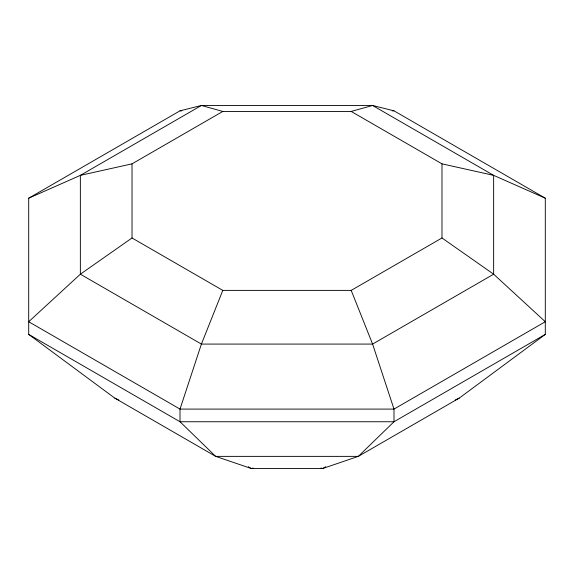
<?xml version="1.0" encoding="UTF-8"?>
<svg xmlns="http://www.w3.org/2000/svg" width="574" height="574" viewBox="0 0 574 574"><rect width="100%" height="100%" fill="white"/><g stroke="black" fill="none" stroke-linecap="round" stroke-linejoin="round"><path stroke-width="0.86" d="M28.7 198.195L80.36 175.357L201.409 105.473L222.805 111.435L351.195 111.435L441.98 163.848L441.98 237.973L351.195 290.387L222.805 290.387L201.409 344.077L180.006 409.09L180.006 421.746L215.673 456.373L251.333 468.528L322.667 468.528L358.327 456.373L459.2 398.134L545.3 334.391L545.3 198.195L393.994 110.832L372.591 105.473L201.409 105.473L180.006 110.832L28.7 198.195L28.7 334.391L114.8 398.134L215.673 456.373L358.327 456.373L393.994 421.746L545.3 334.391M222.805 111.435L132.02 163.848L132.02 237.973L80.36 274.193L28.7 321.734L180.006 409.09L393.994 409.09L545.3 321.734L493.64 274.193L441.98 237.973M325.767 466.741L322.667 468.528L320.966 468.04M455.175 400.064L459.2 398.134M253.034 468.04L251.333 468.528L248.233 466.741M351.195 111.435L372.591 105.473L493.64 175.357L545.3 198.195M132.02 163.848L80.36 175.357L80.36 274.193L201.409 344.077L372.591 344.077L493.64 274.193L493.64 175.357L441.98 163.848M180.006 110.832L181.8 110.832M392.2 110.832L393.994 110.832M114.8 398.134L118.825 400.064M132.02 237.973L222.805 290.387M28.7 334.391L180.006 421.746L393.994 421.746L393.994 409.09L372.591 344.077L351.195 290.387"/></g></svg>
